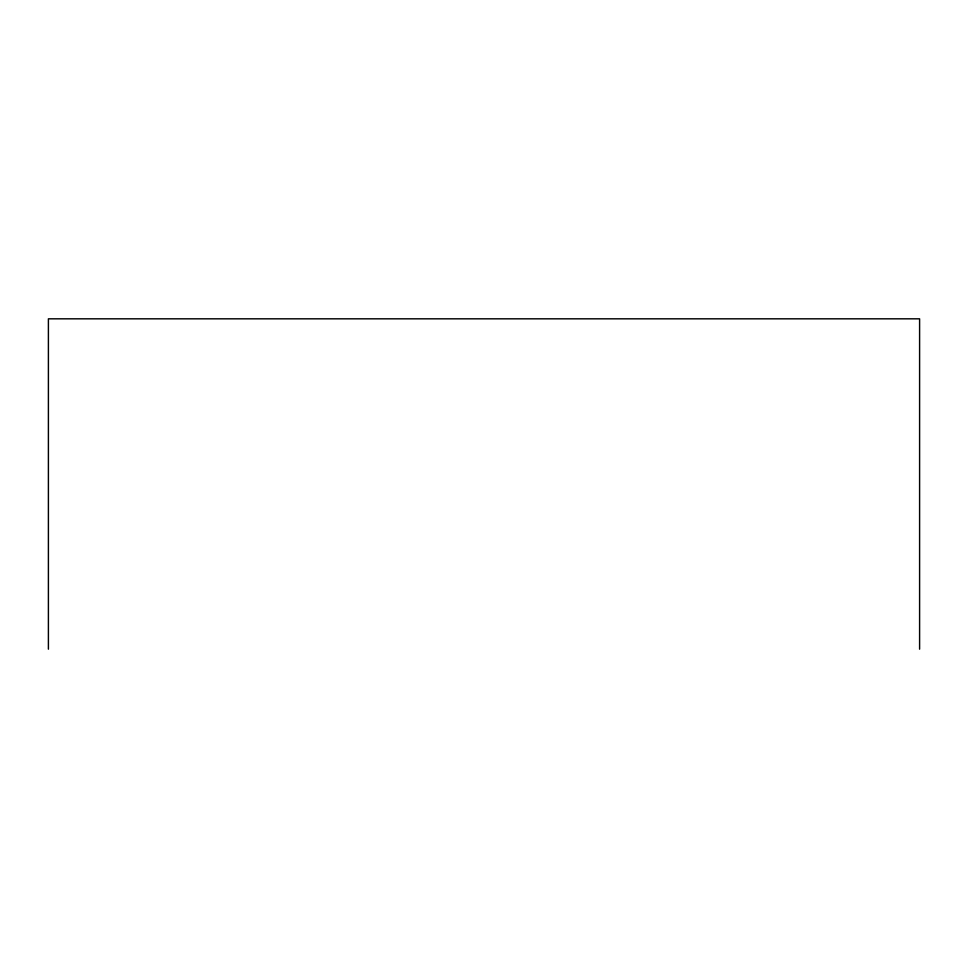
<?xml version="1.0" encoding="UTF-8"?>
<svg xmlns="http://www.w3.org/2000/svg" width="968" height="968" viewBox="0 0 968 968"><rect width="100%" height="100%" fill="white"/><g stroke="black" fill="none" stroke-linecap="round" stroke-linejoin="round"><path stroke-width="1.45" d="M919.6 649.177L919.6 318.823L48.4 318.823L48.4 649.177"/></g></svg>
